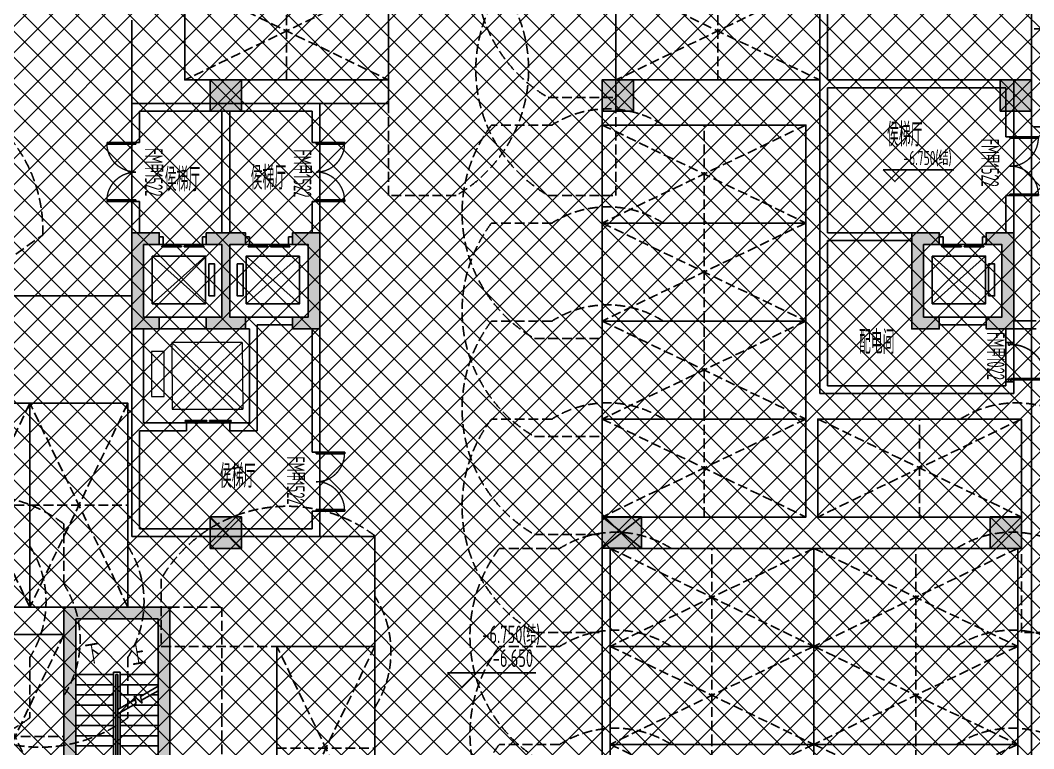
# Model space of a CAD drawing. Header units: millimetres. Extents: x 12325263 to 13848842, y -1463133 to 573208.
# Drawn here: x 12512532 to 12538387, y -851848 to -833265 of the extents above; entities that cross this region are included whole.
import ezdxf
from ezdxf.enums import TextEntityAlignment as Align
from ezdxf.xclip import XClip

# ---------------------------------------------------------------- set-up
doc = ezdxf.new("R2010")
doc.units = ezdxf.units.MM
doc.header["$LTSCALE"] = 1000
doc.header["$XCLIPFRAME"] = 0
doc.linetypes.add('-2F平面$0$DASH', pattern=[0.35, 0.25, -0.1])
doc.linetypes.add('DASH', pattern=[0.35, 0.25, -0.1])
doc.layers.add('-2F平面$0$A-轨迹线', color=8, linetype='Continuous', plot=False)
doc.layers.add('地下室柱网$0$9', color=8, linetype='Continuous', plot=False)
for name, color, linetype in [('-2F平面$0$PARTS-CAR公寓-机械车位', 240, 'Continuous'), ('A-WALL-PATT', 8, 'Continuous'), ('A_DIM_IDEN(索引符号)', 3, 'Continuous'), ('A_TEXT_NOTE(文字说明)', 7, 'Continuous'), ('DIM-ELEV', 3, 'Continuous'), ('DRWD-DOOR', 2, 'Continuous'), ('DRWD-F-TEXT', 142, 'Continuous'), ('PARTS-STAIR', 2, 'Continuous'), ('PUB-TEXT', 7, 'Continuous'), ('PUB_HATCH', 8, 'Continuous'), ('ROAD-LINE', 20, 'Continuous'), ('SILL', 2, 'Continuous'), ('WALL', 5, 'Continuous'), ('WALL-SHATCH', 8, 'Continuous'), ('WINDOW', 4, 'Continuous'), ('人防墙', 6, 'Continuous'), ('人防门', 60, 'Continuous'), ('地下室柱网$0$0q-柱0', 8, 'Continuous'), ('地下室柱网$0$0q-柱填充', 8, 'Continuous')]:
    doc.layers.add(name, color=color, linetype=linetype)
doc.layers.add('EVTR', color=2, linetype='Continuous', lineweight=13)
doc.styles.add('_TCH_DIM', font='SIMPLEX.shx', dxfattribs={"width": 0.7, "bigfont": 'GBCBIG.shx'})
doc.styles.add('hztxt', font='gbenor.shx', dxfattribs={"width": 0.7, "bigfont": 'gbcbig.shx'})
doc.styles.get("Standard").update_dxf_attribs({"font": 'gbenor.shx', "bigfont": 'gbcbig.shx'})

# ---------------------------------------------------------------- blocks, each defined once
blk = doc.blocks.new('adgshg13-A$C7F010FC0')
at = {"layer": 'WALL-SHATCH'}
h = blk.add_hatch(color=256, dxfattribs=at)
h.dxf.hatch_style = 1
h.paths.add_polyline_path([(-60384.17120504379, -16880.89509773254), (-763.1647881269455, 197.4793643951416), (12587.61850607395, -13153.30393266678), (12587.61850607395, -157996.0197629929), (-162964.8506313562, -188820.4315237999), (-171262.3814957142, -180522.900662899), (-171262.3814957142, -31310.89849328995), (-150707.1909123659, -10755.70791006088), (-131860.0775495768, -7980.895098209381), (-99162.38149428368, -7980.895098209381), (-99162.38149428368, -4980.895097732544), (-76620.42811572552, -4980.895097732544), (-70107.65229141712, -16880.89509773254)], flags=16)
h.paths.add_polyline_path([(-60091.22944009304, -16380.89510011673), (-646.8769880533218, 646.876989364624), (12987.61850607395, -12987.61850786209), (12987.61850607395, -158331.9049158096), (-163100.5840539932, -189250.3835258484), (-171662.3814958334, -180688.5860877037), (-171662.3814958334, -31145.21306848526), (-150777.8961598873, -10260.7277340889), (-131896.6870943308, -7480.895098209381), (-99562.38149428368, -7480.895098209381), (-99562.38149428368, -4580.895097732544), (-76365.55243730545, -4580.895097732544), (-69907.50581622124, -16380.89510774612)])
blk = doc.blocks.new('adgshg13-$DORLIB2D$00000127')
at = {"color": 0}
for points in [[(-0.5333333333328483, 0.7948983154366971), (-0.5333333333328483, 0.690405644187237)], [(-0.03333333333284827, 0.7948983154366971), (-0.5333333333328483, 0.7948983154366971)], [(-0.03333333333284827, 0.7948983154366971), (-0.03333333333284827, 0.690405644187237)], [(0.5333333333328483, 0.7948983154366971), (0.03333333333284827, 0.7948983154366971)], [(0.03333333333284827, 0.7948983154366971), (0.03333333333284827, 0.690405644187237)], [(0.5333333333328483, 0.7948983154366971), (0.5333333333328483, 0.690405644187237)], [(-0.03333333333284827, 0.690405644187237), (-0.5333333333328483, 0.690405644187237)], [(0.5333333333328483, 0.690405644187237), (0.03333333333284827, 0.690405644187237)], [(0.5, 0.4999999999999858), (-0.5, 0.4999999999999858)]]:
    blk.add_lwpolyline(points, dxfattribs=at)
blk = doc.blocks.new('adgshg13-$DorLib2D$00000002')
for p, q in [((-0.5, -5.684341886080802e-17), (-0.5000000000000007, 0.4875)), ((-0.4750000000000007, 0.4875), (-0.5000000000000007, 0.4875)), ((-0.475, -2.842170943040401e-17), (-0.4750000000000007, 0.4875)), ((0.475, -2.842170943040401e-17), (0.4750000000000007, 0.4875)), ((0.4750000000000007, 0.4875), (0.5000000000000007, 0.4875)), ((0.5, -5.684341886080802e-17), (0.5000000000000007, 0.4875)), ((-0.5, -5.684341886080802e-17), (-0.475, -2.842170943040401e-17)), ((0.5, -5.684341886080802e-17), (0.475, -2.842170943040401e-17))]:
    blk.add_line(p, q)
at = {"lineweight": 13}
for centre, start, end in [((-0.4875, -4.263256414560601e-17), 0, 88.53071641864632), ((0.4875, -4.263256414560601e-17), 91.4692835813537, 180)]:
    blk.add_arc(centre, 0.4875, start, end, dxfattribs=at)
blk = doc.blocks.new('adgshg$DORLIB2D$00000127')
at = {"color": 0}
for points in [[(-0.5333333333328483, 0.7948983154366971), (-0.5333333333328483, 0.690405644187237)], [(-0.03333333333284827, 0.7948983154366971), (-0.5333333333328483, 0.7948983154366971)], [(-0.03333333333284827, 0.7948983154366971), (-0.03333333333284827, 0.690405644187237)], [(0.5333333333328483, 0.7948983154366971), (0.03333333333284827, 0.7948983154366971)], [(0.03333333333284827, 0.7948983154366971), (0.03333333333284827, 0.690405644187237)], [(0.5333333333328483, 0.7948983154366971), (0.5333333333328483, 0.690405644187237)], [(-0.03333333333284827, 0.690405644187237), (-0.5333333333328483, 0.690405644187237)], [(0.5, 0.4999999999999858), (-0.5, 0.4999999999999858)], [(0.5333333333328483, 0.690405644187237), (0.03333333333284827, 0.690405644187237)]]:
    blk.add_lwpolyline(points, dxfattribs=at)
blk = doc.blocks.new('adgshgDR_D01')
for p, q in [((-0.45, 0.9299999999999964), (-0.4199999999999999, 0.9299999999999964)), ((-0.45, 0.02999999999999636), (-0.45, 0.9299999999999964)), ((-0.4199999999999999, 0.02999999999999637), (-0.4199999999999999, 0.9299999999999964)), ((-0.4999999999999964, 0.02999999999999636), (-0.4199999999999999, 0.02999999999999637)), ((-0.4999999999999964, 0.02999999999999636), (-0.4999999999999964, -0.02999999999999636)), ((-0.45, 0.02999999999999636), (-0.45, 3.469446951953614e-18)), ((-0.45, 3.469446951953614e-18), (-0.435, 3.469446951953614e-18)), ((-0.435, 3.469446951953614e-18), (-0.435, -0.02999999999999636)), ((0.4350000000000001, 3.469446951953614e-18), (0.4350000000000002, -0.02999999999999636)), ((0.4500000000000001, 3.469446951953614e-18), (0.4350000000000001, 3.469446951953614e-18)), ((0.4500000000000001, 0.02999999999999636), (0.4500000000000001, 3.469446951953614e-18)), ((0.4999999999999964, 0.02999999999999636), (0.45, 0.02999999999999636)), ((0.4999999999999964, -0.02999999999999636), (0.4999999999999964, 0.02999999999999636)), ((-0.435, -0.02999999999999636), (-0.4999999999999964, -0.02999999999999636)), ((0.4350000000000002, -0.02999999999999636), (0.4999999999999964, -0.02999999999999636))]:
    blk.add_line(p, q)
blk.add_arc((-0.4602388636345857, 0.02060243181989824), 0.9102873739421409, 0.5915171128877542, 87.46643902495387)
blk = doc.blocks.new('adgshgWDSILL2')
for p, q in [((-0.5, 0.5), (0.5, 0.5)), ((-0.5, -0.5), (0.5, -0.5))]:
    blk.add_line(p, q)
blk = doc.blocks.new('adgshg13-Lmark11')
blk.add_line((-250, 250), (1250, 250))
blk.add_lwpolyline([(-250, 250), (250, 250), (0, 0), (-250, 250)], close=True)
at = {"color": 7, "width": 0.8}
blk.add_attdef('LMARK', text='', height=180, rotation=2.671023348505909e-06, dxfattribs=at).set_placement((1136.74821542413, 324.519974268107), align=Align.RIGHT)
blk = doc.blocks.new('adgshgsdtgdfg')
at = {"layer": 'PUB_HATCH'}
blk.add_hatch(color=256, dxfattribs=at).paths.add_polyline_path([(711560169.0095013, 2542212769.021452), (711559925.4091898, 2542212421.661569), (711562584.7300639, 2542212888.579644), (711561650.8880752, 2542218207.220256), (711558991.5786904, 2542217740.27117), (711559925.4091898, 2542212421.661569), (711560169.0095013, 2542212769.021452), (711559338.9329512, 2542217496.702899), (711561407.2880895, 2542217859.86043), (711562237.3698525, 2542213132.179899)])
at = {"layer": 'A_DIM_IDEN(索引符号)'}
for points in [[(711561155.134243, 2542216505.860777, 0, 0, 0), (711561189.720849, 2542216308.874061, 120, 0, 0), (711561267.5407131, 2542215865.653947, 0, 0, 0)], [(711560066.782033, 2542216314.766193, 0, 0, 0), (711560561.3792369, 2542213497.857674, 0, 0, 0), (711561620.1822643, 2542213683.763967, 0, 0, 0), (711561360.7781363, 2542215161.163539, 120, 0, 0), (711561282.956898, 2542215604.383411, 0, 0, 0)]]:
    blk.add_lwpolyline(points, format="xyseb", dxfattribs=at)
at = {"layer": '人防墙'}
for p, q in [((711558991.5730683, 2542217740.30321), (711561650.8939395, 2542218207.221286)), ((711561650.8939395, 2542218207.221286), (711562584.730061, 2542212888.579645)), ((711559040.8197508, 2542217748.949841), (711559562.8704525, 2542217840.610426)), ((711559762.4902872, 2542217571.070222), (711561407.293628, 2542217859.861402)), ((711561407.293628, 2542217859.861402), (711562237.368583, 2542213132.189044)), ((711558991.5730683, 2542217740.30321), (711559925.4091898, 2542212421.661569)), ((711559338.932951, 2542217496.702899), (711559762.4902872, 2542217571.070222)), ((711560169.0095013, 2542212769.021452), (711559338.9329511, 2542217496.702899)), ((711560169.0095013, 2542212769.021452), (711562237.3701787, 2542213132.179956)), ((711559925.4091898, 2542212421.661569), (711562584.730061, 2542212888.579645))]:
    blk.add_line(p, q, dxfattribs=at)
at = {"layer": '人防墙', "linetype": 'DASH'}
blk.add_lwpolyline([(711561650.8880752, 2542218207.220256), (711562955.9869095, 2542218436.039196), (711563890.0979049, 2542213117.445817), (711562560.302963, 2542212883.963164)], dxfattribs=at)
at = {"layer": '人防门'}
for p, q in [((711560534.9459286, 2542216264.978476), (711559584.4855366, 2542216098.095154)), ((711560524.5697637, 2542216324.074459), (711560692.0083821, 2542216353.473593)), ((711560905.029151, 2542214157.221752), (711560524.5697637, 2542216324.074459)), ((711560643.288564, 2542216284.001445), (711560594.0419116, 2542216275.354641)), ((711560953.7489688, 2542214226.6939), (711560594.0419116, 2542216275.354641)), ((711560953.7489688, 2542214226.6939), (711560594.0419116, 2542216275.354641)), ((711560643.288564, 2542216284.001445), (711561002.9956212, 2542214235.340704)), ((711560643.288564, 2542216284.001445), (711561002.9956212, 2542214235.340704)), ((711560692.0083818, 2542216353.473593), (711560849.9879932, 2542215453.723029)), ((711560702.384547, 2542216294.37761), (711561652.8449392, 2542216461.260933)), ((711560702.384547, 2542216294.377611), (711561652.8449392, 2542216461.260933)), ((711562012.5519996, 2542214412.600187), (711561652.8449507, 2542216461.26093)), ((711559584.4855468, 2542216098.09516), (711559574.109382, 2542216157.191143)), ((711559584.4855468, 2542216098.09516), (711559944.1925958, 2542214049.434417)), ((711560579.9093108, 2542216008.895883), (711559629.4489188, 2542215842.012561)), ((711560747.347929, 2542216038.295018), (711561697.808321, 2542216205.17834)), ((711561704.0981307, 2542216169.350304), (711561307.4926085, 2542215837.049215)), ((711561724.0667167, 2542216055.619969), (711561351.1771274, 2542215743.189582)), ((711560624.8726931, 2542215752.813291), (711559674.4123011, 2542215585.929968)), ((711560792.3113112, 2542215782.212425), (711561361.2757101, 2542215882.112084)), ((711561185.0665407, 2542215734.472944), (711560796.8802114, 2542215409.225984)), ((711561382.7835543, 2542215675.280683), (711561149.9441934, 2542215809.936076)), ((711561149.9441934, 2542215809.936076), (711561228.75106, 2542215640.613312)), ((711561307.4926085, 2542215837.049215), (711561382.7835543, 2542215675.280683)), ((711561558.2633772, 2542215916.699487), (711561742.7717032, 2542215949.095747)), ((711560669.8360751, 2542215496.730698), (711559719.3756833, 2542215329.847376)), ((711561228.75106, 2542215640.613312), (711560816.8487973, 2542215295.495651)), ((711560882.2380757, 2542215270.04724), (711561832.6984677, 2542215436.930562)), ((711561159.6755197, 2542215582.737474), (711561787.7350855, 2542215693.013155)), ((711560714.7994576, 2542215240.648105), (711559764.3390656, 2542215073.764783)), ((711560869.9568963, 2542215339.992962), (711561072.4677696, 2542214186.620886)), ((711560927.201458, 2542215013.964647), (711561877.6618497, 2542215180.84797)), ((711560759.7628393, 2542214984.565513), (711559809.3024473, 2542214817.68219)), ((711560972.16484, 2542214757.882055), (711561922.6252317, 2542214924.765377)), ((711560804.7262218, 2542214728.48292), (711559854.2658296, 2542214561.599598)), ((711561017.128222, 2542214501.799462), (711561967.588614, 2542214668.682784)), ((711560849.6896038, 2542214472.400327), (711559899.2292118, 2542214305.517005)), ((711561062.0916045, 2542214245.716869), (711562012.5519962, 2542214412.600192)), ((711561062.0916045, 2542214245.716869), (711562012.5519962, 2542214412.600192)), ((711562237.3689048, 2542213132.187224), (711562012.5519996, 2542214412.600187)), ((711560894.652986, 2542214216.317735), (711559944.192594, 2542214049.434412)), ((711559944.192594, 2542214049.434412), (711560894.652986, 2542214216.317735)), ((711561072.4677696, 2542214186.620886), (711560905.029151, 2542214157.221752)), ((711561002.9956212, 2542214235.340704), (711560953.7489688, 2542214226.6939)), ((711560953.7489688, 2542214226.6939), (711561002.9956212, 2542214235.340704)), ((711559944.1925958, 2542214049.434417), (711560169.0095013, 2542212769.021453)), ((711560169.0095013, 2542212769.021453), (711562237.3689048, 2542213132.187224))]:
    blk.add_line(p, q, dxfattribs=at)
at = {"layer": 'A_TEXT_NOTE(文字说明)', "style": '_TCH_DIM'}
for s, p in [('下', (711559842.6306053, 2542216398.544594)), ('上', (711560980.4484015, 2542216555.545475))]:
    blk.add_text(s, height=506.3829787234042, rotation=19.91715044346779, dxfattribs=at).set_placement(p)
blk = doc.blocks.new('*U495')
at = {"layer": '地下室柱网$0$0q-柱0'}
blk.add_lwpolyline([(-400.0000002384186, -400.0000004768372), (399.9999998807907, -400), (400, 399.9999995231628), (-400, 399.9999990463257)], close=True, dxfattribs=at)
at = {"layer": '地下室柱网$0$0q-柱填充'}
blk.add_solid([(-400, 399.9999990463257), (400, 399.9999995231628), (-400.0000002384186, -400.0000004768372), (399.9999998807907, -400)], dxfattribs=at)
at = {"layer": '地下室柱网$0$9'}
for p, q in [((-400.0000002384186, 399.9999990463257), (399.9999997615814, -400)), ((-400, -400), (400, 400))]:
    blk.add_line(p, q, dxfattribs=at)
blk = doc.blocks.new('*U423')
at = {"layer": '地下室柱网$0$0q-柱0'}
blk.add_lwpolyline([(-400.0000002384186, -500.0000004768372), (399.9999998807907, -500), (400, 499.9999995231628), (-400, 499.9999990463257)], close=True, dxfattribs=at)
at = {"layer": '地下室柱网$0$0q-柱填充'}
blk.add_solid([(-400, 499.9999990463257), (400, 499.9999995231628), (-400.0000002384186, -500.0000004768372), (399.9999998807907, -500)], dxfattribs=at)
at = {"layer": '地下室柱网$0$9'}
for p, q in [((-400.0000002384186, 499.9999990463257), (399.9999997615814, -500)), ((-400, -500), (400, 500))]:
    blk.add_line(p, q, dxfattribs=at)
blk = doc.blocks.new('adgshg2qbj-gycw-bj-13--2F平面$0$CAR-机械车位')
at = {"layer": '-2F平面$0$A-轨迹线', "color": 251, "linetype": '-2F平面$0$DASH'}
blk.add_lwpolyline([(2499.999999046326, 3642.523668289185, 0.2902472329864041), (2499.999999046326, 6480.476332187653), (2499.999999046326, 8022.202205896378, 0.4504144067848935), (-2948.500000476837, 6924.315240859985), (-2948.500000476837, 5200), (-4.76837158203125e-07, 5200.000000476837)], format="xyb", dxfattribs=at)
at = {"linetype": '-2F平面$0$DASH'}
for p, q in [((2500, 5200), (0, 4.76837158203125e-07)), ((2500, 0), (-4.76837158203125e-07, 5200.000000476837)), ((4.76837158203125e-07, 2600.000000238419), (2500.000000476837, 2600.000000238419))]:
    blk.add_line(p, q, dxfattribs=at)
for p, q in [((2500, 5200), (-4.76837158203125e-07, 5200.000000476837)), ((-4.76837158203125e-07, 5200.000000476837), (0, 199.9999990463257)), ((2499.999999523163, 299.9999995231628), (2500, 5200))]:
    blk.add_line(p, q)
blk.add_lwpolyline([(2499.999999523163, 299.9999995231628), (2500, 0), (0, 4.76837158203125e-07), (0, 199.9999990463257)])
blk = doc.blocks.new('A$C4C7A72D3')
at = {"layer": '地下室柱网$0$0q-柱填充'}
h = blk.add_hatch(color=256, dxfattribs=at)
h.dxf.hatch_style = 1
h.paths.add_polyline_path([(137874.3122131322, 90581.43425377435), (137926.1939535085, 90285.95450027264), (138615.6467124689, 90407.01189365354), (138191.9458325896, 92820.09655215009), (137502.4930732641, 92699.03915676638), (137554.3748136386, 92403.55940326513), (137948.3478192519, 92472.73505678098), (138268.285218345, 90650.609908188)])
h = blk.add_hatch(color=256, dxfattribs=at)
h.dxf.hatch_style = 1
h.paths.add_polyline_path([(135978.4827926829, 92126.85678752861), (136372.4557978231, 92196.03244241234), (136320.5740577541, 92491.51219548588), (135631.1212980282, 92370.45480100205), (136054.8221782036, 89957.370143526), (136744.2749372348, 90078.42753788899), (136692.3931972459, 90373.90729194274), (136298.4201917984, 90304.73163748602)])
h = blk.add_hatch(color=256, dxfattribs=at)
h.dxf.hatch_style = 1
h.paths.add_polyline_path([(120758.6403480247, 89759.07386797224), (121182.3412278015, 87345.98920994508), (120492.8884681463, 87224.93181644124), (120441.0067282394, 87520.41157002538), (120834.9797334522, 87589.58722443925), (120515.0423341244, 89411.71237299056), (120121.0693288166, 89342.53672049777), (120069.1875887476, 89638.01647356967)])
h = blk.add_hatch(color=256, dxfattribs=at)
h.dxf.hatch_style = 1
h.paths.add_polyline_path([(117902.3360595517, 89257.55037734704), (118887.2685726266, 89430.48951169569), (118939.150313003, 89135.00975819374), (118545.1773077901, 89065.83410377963), (118865.1147066485, 87243.7089551459), (119259.0877118837, 87312.88460811228), (119310.9694525767, 87017.40485418006), (118326.0369392578, 86844.46571978764), (118274.1551987994, 87139.94547375967), (118668.1282038596, 87209.12112766341), (118348.1908049881, 89031.24627774651), (117954.2177994587, 88962.07062376174)])
h = blk.add_hatch(color=256, dxfattribs=at)
h.dxf.hatch_style = 1
h.paths.add_polyline_path([(116030.9642837606, 88928.96602196875), (116454.6651640981, 86515.88136355462), (117144.117922971, 86636.93875885359), (117092.2361830547, 86932.41851243773), (116698.2631777693, 86863.24285849347), (116378.3257784303, 88685.36800849508), (116772.2987836543, 88754.54366145865), (116720.4170434214, 89050.02341547096)])
at = {"layer": 'DRWD-DOOR', "color": 2}
for p, q in [((137768.2285363674, 95233.17847108841), (138027.6378495488, 93755.7798080442)), ((120360.9479117393, 92024.43851709366), (120620.357229948, 90547.03984355996)), ((115633.2730475608, 91194.32886409969), (115892.6823657658, 89716.93019056437)), ((121727.032374246, 84243.39943313622), (121986.4138903413, 82765.99394559884))]:
    blk.add_line(p, q, dxfattribs=at)
at = {"layer": 'EVTR', "linetype": 'ByBlock'}
for p, q in [((119292.6979924235, 86658.79681253433), (117519.8139525559, 86347.53779697558)), ((119292.6979924235, 86658.79681253433), (117824.0180721078, 84674.94463205384)), ((119292.6979924235, 86658.79681253433), (119596.4926233292, 84986.13174343086)), ((117519.8139525559, 86347.53779697558), (117823.6085810568, 84674.87274265592)), ((117519.8139525559, 86347.53779697558), (119596.492620945, 84986.13175058388)), ((117366.649510026, 86092.20478200936), (117046.5454488993, 86036.0052328133)), ((117046.5454488993, 86036.0052328133), (117245.4050645828, 84903.33113431954)), ((117565.509118069, 84959.53068494634), (117366.649510026, 86092.20478200936)), ((117245.4050645828, 84903.33113431954), (117565.509118069, 84959.53068494634)), ((117824.0180721078, 84674.94463205384), (119596.9021115303, 84986.20365190506))]:
    blk.add_line(p, q, dxfattribs=at)
at = {"layer": 'PARTS-STAIR'}
for points in [[(136245.8038798366, 91877.12311649392), (137585.3114719279, 92112.32393121789), (137795.5970528126, 90914.64501810097), (136456.0894589424, 90679.44420433114)], [(137839.77516222, 91125.33764791512), (137989.446202755, 91151.6214256289), (137848.3692066669, 91955.34144592262), (137698.698166132, 91929.057667732)], [(120350.1039777994, 89085.94343376136), (119010.5953193903, 88850.74869251275), (119220.8985346351, 87653.07287549996), (120560.4071944952, 87888.26761817932)], [(116646.9678338766, 88435.72759962059), (117986.4754259586, 88670.92841434479), (118196.7610068284, 87473.24950122857), (116857.2534129526, 87238.04868746153)], [(118240.9391162191, 87683.94213104318), (118390.6101567745, 87710.22590875649), (118249.533160666, 88513.94592905021), (118099.8621201441, 88487.66215086123)], [(119107.586852666, 87836.11263179802), (118957.9145308528, 87809.83615064528), (118816.7515264731, 88613.54106903053), (118966.4238482714, 88639.81754970527)]]:
    blk.add_lwpolyline(points, close=True, dxfattribs=at)
for points in [[(136456.0894585829, 90679.44420385198), (137585.3114719279, 92112.32393121789)], [(137795.5970528126, 90914.64501810097), (136245.8038793802, 91877.12311649555)], [(119220.8985346351, 87653.07287549996), (120350.1039782558, 89085.9434337609)], [(120560.4071951974, 87888.26761818002), (119010.5953193903, 88850.74869251275)], [(118196.7610068284, 87473.24950122857), (116646.9678333867, 88435.72759962198)], [(116857.2534126043, 87238.04868698097), (117986.4754259586, 88670.92841434479)]]:
    blk.add_lwpolyline(points, dxfattribs=at)
at = {"layer": 'ROAD-LINE'}
for p, q in [((141350.3526283372, 77434.07902670046), (136318.0426648743, 106094.3686966905)), ((127658.7756222356, 94118.0475230224), (126586.5515105519, 100224.6375093448)), ((121911.5721319709, 93311.97583150817), (121078.0808490403, 98058.92143058754)), ((115460.2802301515, 92179.25278615928), (115093.350666035, 94269.05633544852)), ((127658.7756222356, 94118.0475230224), (127314.0285237897, 94057.52384901023)), ((127314.0285237897, 94057.52384901023), (130565.3796913438, 75540.24908971763)), ((120188.0113344081, 93009.35201311088), (121911.5721319709, 93311.97583150817)), ((111748.6528783832, 86540.29539775872), (116309.830431927, 87341.17058801628)), ((122098.904045919, 82125.84430980659), (123477.8095603995, 82367.95909786178)), ((123477.8095605243, 82367.95909786387), (124852.784927357, 74537.12344026542))]:
    blk.add_line(p, q, dxfattribs=at)
at = {"layer": 'WALL'}
for p, q in [((131565.3318718672, 101937.4681525228), (134025.5728243589, 87925.8020038607)), ((131751.3991526235, 102034.2435836799), (132839.0479704142, 95839.8209986689)), ((132839.0479704086, 95839.8209981944), (137518.7726725303, 96661.49528551265)), ((137517.4765548632, 96661.26770067215), (137768.2285363674, 95233.17847108841)), ((132873.6358802319, 95642.8345031736), (137355.077860117, 96429.6939582827)), ((137355.077860117, 96429.6939582827), (137571.2420481443, 95198.59056281787)), ((132873.6358784437, 95642.8345122335), (133513.5035946369, 91998.6333990104)), ((137768.2334529161, 95233.17933464283), (137571.2420576606, 95198.59056472685)), ((138027.6378489733, 93755.77980804443), (137830.6513608489, 93721.19190073013)), ((137830.6513608694, 93721.19190025353), (137994.9432852268, 92785.505887985)), ((138027.6378495488, 93755.7798080442), (138581.0438903365, 90603.99508142378)), ((115460.3330103159, 92179.26205253578), (120188.0113344174, 93009.35201310855)), ((120188.0113344174, 93009.35201310855), (120360.9472361803, 92024.44238090538)), ((117958.4783055577, 92414.82924604416), (120025.6126398854, 92777.77826833888)), ((120025.6126398854, 92777.77826833888), (120163.9607477188, 91989.85447216057)), ((137518.5046793222, 92600.15395450569), (137421.3199654818, 92583.08975887322)), ((137455.9078739882, 92386.10327100777), (137421.3199652433, 92583.08975982643)), ((115691.9075214863, 92016.86281967163), (117761.4917033873, 92380.2419924764)), ((117761.4917032719, 92380.24199199653), (118297.6041773558, 89326.95341634983)), ((117958.4783055782, 92414.82924556755), (118494.590679748, 89361.54124307679)), ((135631.106701592, 92370.4522233007), (133513.5036368165, 91998.63340663933)), ((136436.3875236418, 92410.15021657827), (136336.5857490264, 92392.62650346803)), ((136470.9754322562, 92213.16372823622), (136436.3875235319, 92410.1502170565)), ((137948.3740949426, 92472.5730419152), (137455.9078738689, 92386.10327100777)), ((137948.3740948234, 92472.5730419159), (138268.3122475147, 90650.4480252266)), ((115460.3330101967, 92179.26205253578), (115633.2730495762, 91194.3288526542)), ((135665.6945285648, 92173.46572065563), (133548.0914637838, 91801.64690399054)), ((136470.9754321519, 92213.16372919106), (135978.5092113018, 92126.6939578054)), ((135978.5092113018, 92126.6939578054), (136298.4473638516, 90304.56894063926)), ((115691.9075213671, 92016.86281967093), (115830.259537816, 91228.9167599678)), ((120360.9521527253, 92024.4432435038), (120163.960757494, 91989.85447359108)), ((133548.0916572604, 91801.64603376319), (134187.971243728, 88157.37731456826)), ((115633.2681466341, 91194.32799196267), (115830.2595421076, 91228.91676139995)), ((120620.3565487862, 90547.04371690773), (120423.3700606823, 90512.45580959343)), ((120423.3700610399, 90512.45580959483), (120561.7236161083, 89724.49827432702)), ((120620.3565496206, 90547.04371690773), (121165.1695247889, 87444.20166063332)), ((136298.447363833, 90304.5689411161), (138268.3122475147, 90650.4480252266)), ((139142.4630244765, 90702.57464790321), (138581.0522016287, 90603.99654054665)), ((139177.0501161814, 90505.5909166336), (138615.6313731652, 90407.01354074455)), ((136725.6988072339, 90176.52835082985), (137907.617737649, 90384.05580139137)), ((138418.645786861, 90372.42049550987), (138479.1755090747, 90027.69850826217)), ((138615.6321146488, 90407.00931835151), (138676.1618369613, 90062.28733110358)), ((138479.1755090747, 90027.69850826217), (138676.1618369613, 90062.28733110358)), ((115892.6823693309, 89716.9301910398), (116089.6688572168, 89751.51809978718)), ((116089.6688507795, 89751.51809930825), (116228.0214104652, 88963.56623172783)), ((115892.6823625546, 89716.93019008846), (117371.3163578454, 81295.75197982811)), ((120086.5187820196, 89539.22521591187), (119989.3352909088, 89522.16123533621)), ((120023.9231996443, 89325.1747469923), (119989.3352909088, 89522.16123580933)), ((119004.4028489385, 89349.22169303871), (118904.5998493433, 89331.69776535034)), ((119038.9907579403, 89152.23520422005), (119004.4028491788, 89349.22169303917)), ((120023.9231997598, 89325.17474651313), (120516.3894206285, 89411.64451790089)), ((120516.3894206285, 89411.64451790089), (120836.327573657, 87589.51950073265)), ((116837.551477531, 88968.75470066117), (116737.7484773397, 88951.23077249527)), ((116872.1393862758, 88771.76821136405), (116837.5514775515, 88968.7547001841)), ((117919.6674053557, 89158.7582235334), (117822.4839191232, 89141.69424295402)), ((117857.0718279872, 88944.7077541349), (117822.4839192424, 89141.69424295356)), ((118349.5380489826, 89031.17752504325), (117857.0718281064, 88944.70775413536)), ((118349.5380489826, 89031.17752552032), (118669.4762015138, 87209.05250835395)), ((118546.5245369468, 89065.7654337883), (119038.9907577038, 89152.23520469689)), ((118546.5245367289, 89065.76543331379), (118866.4626899753, 87243.64041662286)), ((138669.4140342362, 88944.27370548318), (134187.971243728, 88157.37731456826)), ((138652.1196228266, 89042.76686954265), (138849.1059505735, 89077.3556923864)), ((138652.1196228266, 89042.76686954265), (138669.4140342362, 88944.27370548318)), ((138849.1059505735, 89077.3556923864), (138900.9891847167, 88781.8762006748)), ((116872.1393861677, 88771.76821184321), (116379.6731653214, 88685.29844093346)), ((116379.6731653214, 88685.29844093346), (116699.611317873, 86863.17342376686)), ((138900.9891847167, 88781.8762006748), (134025.5728244781, 87925.80200385884)), ((120836.327573657, 87589.51950073265), (118866.4626899753, 87243.64041662286)), ((116699.611317873, 86863.17342376686), (118669.4762015138, 87209.05250835395)), ((119589.1920179017, 87167.48203325341), (120475.6315891743, 87323.12843465828)), ((116750.2165400777, 86567.77565812948), (117165.271439895, 84203.9378037455)), ((121530.0455585718, 84208.8133888247), (121727.0327054132, 84243.39754676935)), ((117101.3657904658, 83989.65914630913), (117533.7149521038, 81527.32629537606)), ((121789.4267435074, 82731.40978765488), (121986.4138903413, 82765.99394559884))]:
    blk.add_line(p, q, dxfattribs=at)
at = {"layer": 'WALL', "linetype": 'ByBlock'}
for p, q in [((121727.0327054132, 84243.39754676935), (121165.0900163446, 87444.15355062485)), ((120056.0352263395, 84508.4000420589), (119589.1920179017, 87167.48203325341)), ((121530.0455585718, 84208.8133888247), (120985.3374685049, 87311.39833498234)), ((116750.2165402025, 86567.77565813134), (119409.454049686, 87034.64862203575)), ((119824.4639582429, 84670.80285930587), (119409.454049686, 87034.64862203575)), ((119331.9961705208, 84584.34201192833), (119824.4639583826, 84670.80285835336)), ((119366.5805039201, 84387.35489559104), (119331.9961705208, 84584.34201192833)), ((117165.2714397702, 84203.9378037455), (118248.567032814, 84394.12817621254)), ((118248.567032814, 84394.12817621254), (118283.151365757, 84197.14105987526)), ((120056.0352263395, 84508.4000420589), (119366.5805039201, 84387.35489559104)), ((118283.151365757, 84197.14105987526), (117101.3657904658, 83989.65914630913)), ((122098.8049893379, 82125.82691717171), (121986.4138903413, 82765.99394559884)), ((121867.2343287319, 82288.22623682045), (121789.4267435074, 82731.40978765488)), ((117533.7149521038, 81527.32629537606), (121867.2343287319, 82288.22623682045)), ((117371.3163578454, 81295.75197982811), (122098.8049893379, 82125.82691717171))]:
    blk.add_line(p, q, dxfattribs=at)
at = {"layer": '地下室柱网$0$0q-柱0'}
for points in [[(137874.3122131322, 90581.43425377435), (137926.1939535085, 90285.95450027264), (138615.6467124689, 90407.01189365354), (138191.9458325896, 92820.09655215009), (137502.4930732641, 92699.03915676638), (137554.3748136386, 92403.55940326513), (137948.3478192519, 92472.73505678098), (138268.285218345, 90650.609908188)], [(135978.4827926829, 92126.85678752861), (136372.4557978231, 92196.03244241234), (136320.5740577541, 92491.51219548588), (135631.1212980282, 92370.45480100205), (136054.8221782036, 89957.370143526), (136744.2749372348, 90078.42753788899), (136692.3931972459, 90373.90729194274), (136298.4201917984, 90304.73163748602)], [(120758.6403480247, 89759.07386797224), (121182.3412278015, 87345.98920994508), (120492.8884681463, 87224.93181644124), (120441.0067282394, 87520.41157002538), (120834.9797334522, 87589.58722443925), (120515.0423341244, 89411.71237299056), (120121.0693288166, 89342.53672049777), (120069.1875887476, 89638.01647356967)], [(117902.3360595517, 89257.55037734704), (118887.2685726266, 89430.48951169569), (118939.150313003, 89135.00975819374), (118545.1773077901, 89065.83410377963), (118865.1147066485, 87243.7089551459), (119259.0877118837, 87312.88460811228), (119310.9694525767, 87017.40485418006), (118326.0369392578, 86844.46571978764), (118274.1551987994, 87139.94547375967), (118668.1282038596, 87209.12112766341), (118348.1908049881, 89031.24627774651), (117954.2177994587, 88962.07062376174)], [(116030.9642837606, 88928.96602196875), (116454.6651640981, 86515.88136355462), (117144.117922971, 86636.93875885359), (117092.2361830547, 86932.41851243773), (116698.2631777693, 86863.24285849347), (116378.3257784303, 88685.36800849508), (116772.2987836543, 88754.54366145865), (116720.4170434214, 89050.02341547096)]]:
    blk.add_lwpolyline(points, close=True, dxfattribs=at)
at = {"layer": '-2F平面$0$PARTS-CAR公寓-机械车位'}
for p, xscale, rotation in [((132104.0342503693, 100025.8520283706), -1, 279.9585191981149), ((105808.9553638548, 100541.0101528189), -0.9999999999999987, 225), ((132536.3721332345, 97563.51899719355), -1, 279.9585191981149), ((116686.1578928027, 93003.67542743776), -0.9999999999999986, 279.958519096866), ((134521.1347739603, 84814.34878158639), -1, 279.9585191981149), ((134993.9161474612, 81547.10480260919), -0.9999999999999994, 279.9595397394577), ((114222.5491009858, 84194.80788517068), -0.9999999999999987, 189.9595397058693), ((111760.2237712052, 83762.42614173959), -0.9999999999999987, 189.9595397058693), ((135426.3364951406, 79084.78625154495), -0.9999999999999994, 279.9595397394577), ((135858.7182402406, 76622.46092319558), -0.9999999999999994, 279.9595397394577)]:
    blk.add_blockref('adgshg2qbj-gycw-bj-13--2F平面$0$CAR-机械车位', p, dxfattribs=dict(at, xscale=xscale, rotation=rotation))
for p, rotation in [((132209.7574404273, 98267.41922855447), 99.95953975250532), ((132642.1391851734, 95805.09389972803), 99.95953975250532), ((132928.5171942618, 92149.40083599207), 99.95953975250532), ((106362.6331374552, 84572.40468216012), 315.0000000061509), ((133360.8989392314, 89687.07550668833), 99.95953975250532), ((133793.2806842197, 87224.75017738412), 99.95953975250532), ((134225.6624292042, 84762.42484808038), 99.95953975250532), ((134993.9547516014, 81547.11158132623), 99.95953975250532), ((122399.6298347544, 74056.25282621407), 9.959539752505313), ((114536.7130196001, 72979.65890503), 9.959539752505313), ((135426.336496463, 79084.78625154612), 99.95953975250532), ((135858.7182410862, 76622.46092319558), 99.95953975250532)]:
    blk.add_blockref('adgshg2qbj-gycw-bj-13--2F平面$0$CAR-机械车位', p, dxfattribs=dict(at, rotation=rotation))
for name, p, rotation in [('*U495', (137635.8782774042, 96276.08821910038), 9.958774256191969), ('*U495', (127638.8139875494, 94520.75189964287), 9.958774256191969), ('*U495', (117789.4895658959, 92791.35650745337), 9.958774256191969), ('*U495', (139317.9210264385, 85250.85660394048), 9.958774256191969), ('*U423', (129665.3763566706, 83557.18750115577), 99.95877426582331), ('*U495', (119717.7654255107, 81809.3597769828), 9.958774256191969)]:
    blk.add_blockref(name, p, dxfattribs=dict(rotation=rotation))
blk.add_blockref('adgshgsdtgdfg', (-711443013.0291172, -2542138516.673752))
at = {"layer": 'DIM-ELEV'}
ref = blk.add_blockref('adgshg13-Lmark11', (134981.6244790349, 93584.30665349937), dxfattribs=dict(at, xscale=1.2, yscale=1.2, zscale=1.2, rotation=9.959539720046465))
ref.add_attrib('LMARK', '-6.750(结)', dxfattribs={"layer": '0', "color": 7, "height": 359.9999999999999, "rotation": 9.959538066094114, "width": 0.7000000000000001}).set_placement((136332.7025201321, 94249.61049938225), align=Align.RIGHT)
ref = blk.add_blockref('adgshg13-Lmark11', (126414.2145432029, 79588.36437606649), dxfattribs=dict(at, xscale=1.5, yscale=1.5, zscale=1.5, rotation=9.95875071330563))
XClip(ref).set_block_clipping_path([(-529.1692605614662, 256.21284198760986), (1355.6507577896118, 780.9177241325378)])
ref.add_attrib('LMARK', '-6.750(结)', dxfattribs={"layer": '0', "color": 7, "height": 450, "rotation": 9.958747540382479, "width": 0.7}).set_placement((128103.0735472441, 80419.97092628712), align=Align.RIGHT)
ref = blk.add_blockref('adgshg13-Lmark11', (126341.1279376615, 78960.00311184069), dxfattribs=dict(at, xscale=1.5, yscale=1.5, zscale=1.5, rotation=9.95875071330563))
ref.add_attrib('LMARK', '-6.650', dxfattribs={"layer": '0', "color": 7, "height": 450, "rotation": 9.958747540382479, "width": 0.7}).set_placement((128029.9869419336, 79791.60966205574), align=Align.RIGHT)
at = {"layer": 'DRWD-DOOR', "color": 2, "zscale": -2000}
for p, xscale, yscale, rotation in [((137799.4424937759, 94477.1856331823), 1500, 1500, 279.9587807842408), ((120392.1611936092, 91268.4495420456), 1500, 1500, 279.9587807842408), ((115861.4684149027, 90472.9230303748), -1500.000000000002, 1500.000000000002, 99.95876778484833), ((121758.2155785449, 83487.40118360403), 1500, 1500, 279.9587807842408)]:
    blk.add_blockref('adgshg13-$DorLib2D$00000002', p, dxfattribs=dict(at, xscale=xscale, yscale=yscale, rotation=rotation))
at = {"layer": 'PARTS-STAIR', "color": 2, "xscale": -1000.000000000005, "yscale": 200.0000000000012, "zscale": 1200, "rotation": 189.9587744911951}
for p in [(136946.1476986371, 92398.12674236484), (119514.1630242858, 89337.19821834448), (117347.3116526604, 88956.7312254929)]:
    blk.add_blockref('adgshg13-$DORLIB2D$00000127', p, dxfattribs=at)
at = {"layer": 'SILL', "xscale": 999.9999999999992, "yscale": 199.999999982113, "zscale": 999.9999999999992, "rotation": 99.95904038108488}
blk.add_blockref('adgshgWDSILL2', (138664.1407298893, 89552.52710056375), dxfattribs=at)
at = {"layer": 'WALL', "color": 1}
blk.add_blockref('adgshg13-A$C7F010FC0', (210433.0120974779, 205503.5692701337), dxfattribs=at)
at = {"layer": 'WINDOW', "xscale": -999.9999999999985, "yscale": 999.9999999999985, "zscale": 1000, "rotation": 279.9590403810849}
blk.add_blockref('adgshgDR_D01', (138664.1407298893, 89552.52710056375), dxfattribs=at)
at = {"layer": 'WINDOW', "linetype": 'ByBlock', "xscale": 1100, "yscale": 200, "zscale": 1100, "rotation": 9.95773469145161}
blk.add_blockref('adgshg$DORLIB2D$00000127', (118807.573767662, 84390.74153566593), dxfattribs=at)
at = {"layer": 'DRWD-F-TEXT', "width": 0.6}
for s, p in [('FM甲1522', (136960.1803548336, 95043.34788560867)), ('FM甲1522', (119731.5305449963, 91742.61128235096)), ('FM甲1522', (115991.5305449758, 91112.61128234817)), ('FM甲1022', (137956.1396713257, 90206.36055374146)), ('FM甲1522', (120916.1396713257, 83996.36055374215))]:
    blk.add_text(s, height=450, rotation=280.0000079646981, dxfattribs=at).set_placement(p)
at = {"layer": 'PUB-TEXT', "style": 'hztxt', "width": 0.7}
for s, p in [('侯梯厅', (134626.0811135639, 94431.57347345422)), ('侯梯厅', (118826.9915018082, 90538.65443181992)), ('侯梯厅', (116674.8618553709, 90117.00402355171)), ('配电间', (134835.9327047933, 89095.65264797234)), ('侯梯厅', (119371.3084629774, 82908.43287563347))]:
    blk.add_text(s, height=600, rotation=9.957983921220544, dxfattribs=at).set_placement(p)

msp = doc.modelspace()

# ---------------------------------------------------------------- block references
ref = msp.add_blockref('A$C4C7A72D3', (12385714.85333347, -906209.5211575599), dxfattribs=dict(rotation=350.041249254255))
XClip(ref).set_block_clipping_path([(223442.85848776624, 85923.1187333744), (220542.79614323564, 85923.14223919064), (220542.85794921033, 89292.82327550603), (211526.91503559053, 89292.81013112981), (210631.4331447985, 94392.80805835268), (206113.36859029531, 94392.80254184548), (206001.43151877634, 95030.31273446558), (204376.28265885077, 94744.96136868373), (203364.45700568333, 100506.90300529171), (197947.39471226372, 99555.74826742522), (192482.34284747206, 130679.47653937805), (190118.78045936674, 130264.45040162886), (191623.4071957469, 121695.64270786336), (177046.6486519482, 119136.20117008407), (175707.6223907359, 126760.84837657143), (173902.98837133497, 128026.4039125028), (169528.38544615544, 127258.29032698018), (169070.09673948586, 129868.3614864857), (163308.25174581818, 128856.66933918069), (163766.52659606002, 126246.61717005563), (159679.17951310053, 125528.91809214232), (170669.68883746117, 62935.797914044), (167222.1989369914, 62330.4650948944), (167939.77594909444, 58243.68085931754), (171386.95287966542, 58848.291248798836), (172857.06567938626, 50477.00326481927), (165962.5026008021, 49266.42308983533), (168037.78130347654, 37447.17964484263), (140649.95849708281, 32638.23901064042), (115387.97992391884, 28202.578178789467), (95598.7254695911, 140907.4332163476), (226939.47610990703, 163968.86685004015), (240128.69528115913, 88852.8973128139)])

# ---------------------------------------------------------------- next in the draw order: hatches: boundary and pattern name
at = {"layer": 'A-WALL-PATT'}
h = msp.add_hatch(dxfattribs=at)
h.set_pattern_fill('ANSI37', color=252, scale=300)
h.set_pattern_definition([(45, (0, 0), (-336.7596045400932, 336.7596045400933), []), (135, (0, 0), (-336.7596045400933, -336.7596045400932), [])])
h.paths.add_polyline_path([(12620650.38539265, -860223.049545848), (12617794.01669246, -859721.9664210133), (12618376.87432261, -856402.6014028846), (12609496.81071035, -854843.4109470441), (12609496.81071042, -849665.3933075985), (12605046.82107976, -848884.0485656845), (12605046.82107976, -848236.7857491444), (12604796.81071017, -848236.7857491444), (12604796.81071017, -848236.7857491443), (12603396.81071044, -848236.7857491443), (12603396.81071044, -842386.6778365278), (12597896.76327217, -842386.7857499598), (12597896.75844258, -819486.8319266622), (12597896.56664498, -810786.7857490125), (12595496.84294047, -810786.7840569976), (12595496.91654426, -819486.7121946897), (12580697.16551158, -819486.6973693409), (12580696.91490234, -811745.364390531), (12579138.33626164, -810186.7857498282), (12574696.81070917, -810186.6886267307), (12574696.81070977, -807536.7857495192), (12568846.8107105, -807536.7857494679), (12568846.8107105, -810186.7646491289), (12564696.93141798, -810186.7875372835), (12564696.81071043, -873736.7857502772), (12561196.81071067, -873736.7857502772), (12561196.81071058, -877886.7857499092), (12564696.8107102, -877886.785749909), (12564696.84673882, -886386.78574996), (12557696.81071021, -886386.7857501055), (12557696.8107105, -898386.8849188404), (12504241.55586849, -898386.8837259213), (12504241.55586849, -783957.9697023563), (12634041.2748256, -783957.9697023565), (12627930.11774737, -818762.8185394118)])

doc.saveas('drawing.dxf')
